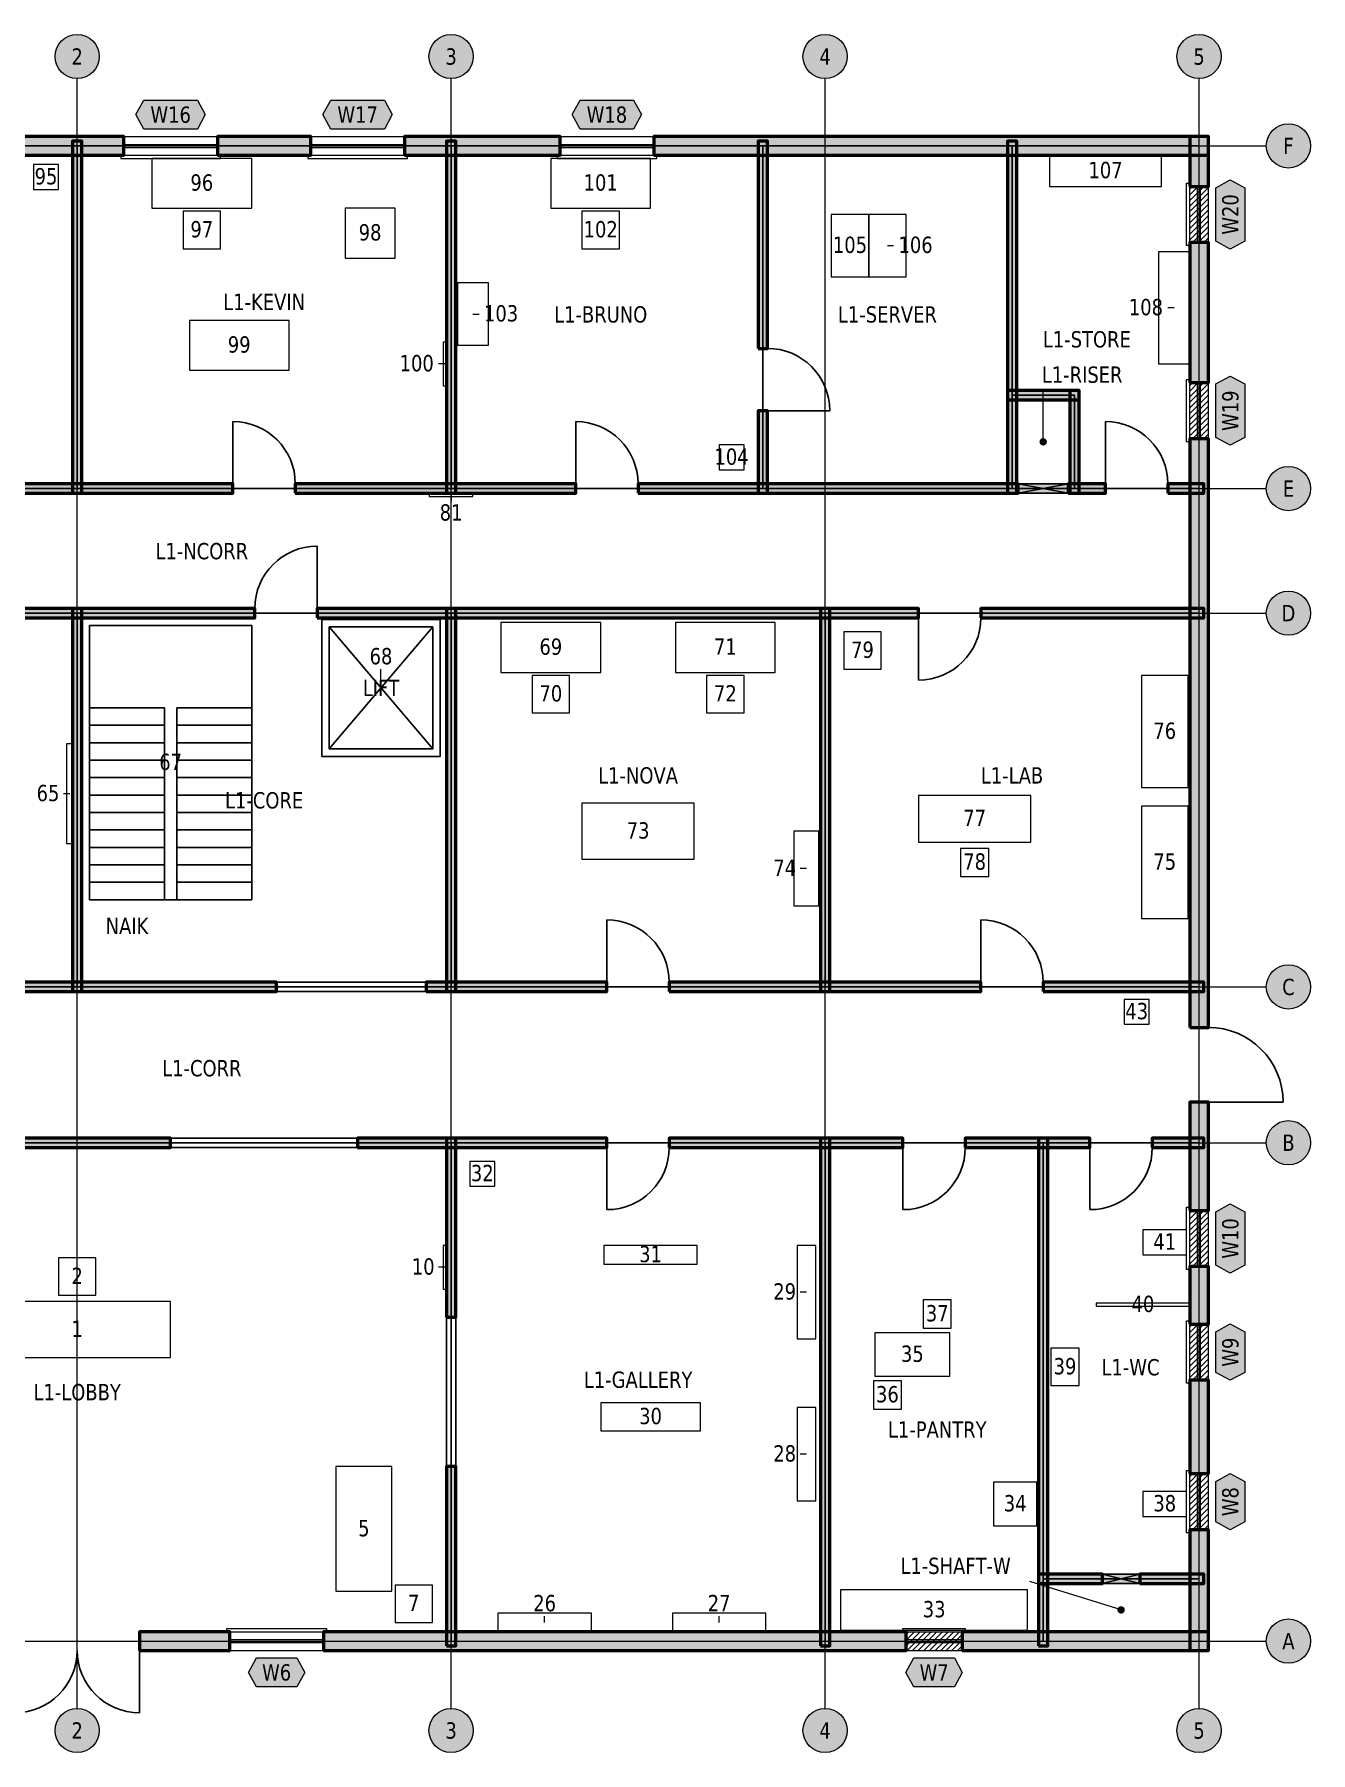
# Model space of a CAD drawing. Header units: millimetres. Extents: x -1791 to 33791, y -1791 to 25791.
# Drawn here: x 13314 to 33791, y -1791 to 25791 of the extents above; entities that cross this region are included whole.
import ezdxf
from ezdxf.enums import TextEntityAlignment as Align

# ---------------------------------------------------------------- set-up
doc = ezdxf.new("R2010")
doc.units = ezdxf.units.MM
doc.linetypes.add('CENTER', pattern=[5.08, 3.175, -0.635, 0.635, -0.635])
doc.linetypes.add('DASHED', pattern=[1.524, 1.27, -0.254])
for name, color, linetype, lineweight, true_color in [('A-ANNO-RMNM', 7, 'Continuous', 18, 0x22302a), ('A-DOOR', 7, 'Continuous', 25, 0x1f4d3a), ('A-FURN', 7, 'Continuous', 18, 0x8a8076), ('A-FURN-IDEN', 7, 'Continuous', 9, 0x8a8076), ('A-GLAZ', 7, 'Continuous', 18, 0x1f4d3a), ('A-GLAZ-IDEN', 7, 'Continuous', 13, 0x3d5a4c), ('A-GRID', 7, 'CENTER', 13, 0x8fa99b), ('A-GRID-IDEN', 7, 'Continuous', 18, 0x2f4238), ('A-STRS', 7, 'Continuous', 25, 0xb5532f), ('A-WALL', 7, 'Continuous', 50, 0x1f4d3a)]:
    doc.layers.add(name, color=color, linetype=linetype, lineweight=lineweight, true_color=true_color)
doc.layers.add('A-AREA', color=7, linetype='Continuous', lineweight=13, true_color=0xa0b4aa, plot=False)
doc.styles.add('KR-SANS', font='DejaVuSans.ttf', dxfattribs={"width": 0.8})

msp = doc.modelspace()

# ---------------------------------------------------------------- hatches: boundary and pattern name
at = {"layer": 'A-ANNO-RMNM', "true_color": 0x5a524b}
h = msp.add_hatch(color=251, dxfattribs=at)
h.dxf.hatch_style = 1
edge = h.paths.add_edge_path()
edge.add_arc((29500, 19250), 60, 0, 360)
h = msp.add_hatch(color=251, dxfattribs=at)
h.dxf.hatch_style = 1
edge = h.paths.add_edge_path()
edge.add_arc((30750, 500), 60, 0, 360)
at = {"layer": 'A-DOOR', "true_color": 0xffffff}
h = msp.add_hatch(color=7, dxfattribs=at)
h.dxf.hatch_style = 1
h.paths.add_polyline_path([(29100, 18425), (29900, 18425), (29900, 18575), (29100, 18575)])
h = msp.add_hatch(color=7, dxfattribs=at)
h.dxf.hatch_style = 1
h.paths.add_polyline_path([(30450, 925), (31050, 925), (31050, 1075), (30450, 1075)])
at = {"layer": 'A-GLAZ-IDEN', "true_color": 0xffffff}
h = msp.add_hatch(color=7, dxfattribs=at)
h.dxf.hatch_style = 1
h.paths.add_polyline_path([(14944, 24502), (15071, 24734), (15929, 24734), (16056, 24502), (15929, 24270), (15071, 24270)])
h = msp.add_hatch(color=7, dxfattribs=at)
h.dxf.hatch_style = 1
h.paths.add_polyline_path([(17944, 24502), (18071, 24734), (18929, 24734), (19056, 24502), (18929, 24270), (18071, 24270)])
h = msp.add_hatch(color=7, dxfattribs=at)
h.dxf.hatch_style = 1
h.paths.add_polyline_path([(21944, 24502), (22071, 24734), (22929, 24734), (23056, 24502), (22929, 24270), (22071, 24270)])
h = msp.add_hatch(color=7, dxfattribs=at)
h.dxf.hatch_style = 1
h.paths.add_polyline_path([(32502, 22344), (32270, 22471), (32270, 23329), (32502, 23456), (32734, 23329), (32734, 22471)])
h = msp.add_hatch(color=7, dxfattribs=at)
h.dxf.hatch_style = 1
h.paths.add_polyline_path([(32502, 19194), (32270, 19321), (32270, 20179), (32502, 20306), (32734, 20179), (32734, 19321)])
h = msp.add_hatch(color=7, dxfattribs=at)
h.dxf.hatch_style = 1
h.paths.add_polyline_path([(32502, 5907), (32270, 6034), (32270, 6892), (32502, 7019), (32734, 6892), (32734, 6034)])
h = msp.add_hatch(color=7, dxfattribs=at)
h.dxf.hatch_style = 1
h.paths.add_polyline_path([(32502, 4186), (32270, 4313), (32270, 4963), (32502, 5090), (32734, 4963), (32734, 4313)])
h = msp.add_hatch(color=7, dxfattribs=at)
h.dxf.hatch_style = 1
h.paths.add_polyline_path([(32502, 1786), (32270, 1913), (32270, 2563), (32502, 2690), (32734, 2563), (32734, 1913)])
h = msp.add_hatch(color=7, dxfattribs=at)
h.dxf.hatch_style = 1
h.paths.add_polyline_path([(16748, -502), (16875, -270), (17525, -270), (17652, -502), (17525, -734), (16875, -734)])
h = msp.add_hatch(color=7, dxfattribs=at)
h.dxf.hatch_style = 1
h.paths.add_polyline_path([(27298, -502), (27425, -270), (28075, -270), (28202, -502), (28075, -734), (27425, -734)])
at = {"layer": 'A-GRID-IDEN', "true_color": 0xffffff}
h = msp.add_hatch(color=7, dxfattribs=at)
h.dxf.hatch_style = 1
edge = h.paths.add_edge_path()
edge.add_arc((14000, 25435), 355, 0, 360)
h = msp.add_hatch(color=7, dxfattribs=at)
h.dxf.hatch_style = 1
edge = h.paths.add_edge_path()
edge.add_arc((20000, 25435), 355, 0, 360)
h = msp.add_hatch(color=7, dxfattribs=at)
h.dxf.hatch_style = 1
edge = h.paths.add_edge_path()
edge.add_arc((26000, 25435), 355, 0, 360)
h = msp.add_hatch(color=7, dxfattribs=at)
h.dxf.hatch_style = 1
edge = h.paths.add_edge_path()
edge.add_arc((32000, 25435), 355, 0, 360)
h = msp.add_hatch(color=7, dxfattribs=at)
h.dxf.hatch_style = 1
edge = h.paths.add_edge_path()
edge.add_arc((33435, 24000), 355, 0, 360)
h = msp.add_hatch(color=7, dxfattribs=at)
h.dxf.hatch_style = 1
edge = h.paths.add_edge_path()
edge.add_arc((33435, 18500), 355, 0, 360)
h = msp.add_hatch(color=7, dxfattribs=at)
h.dxf.hatch_style = 1
edge = h.paths.add_edge_path()
edge.add_arc((33435, 16500), 355, 0, 360)
h = msp.add_hatch(color=7, dxfattribs=at)
h.dxf.hatch_style = 1
edge = h.paths.add_edge_path()
edge.add_arc((33435, 10500), 355, 0, 360)
h = msp.add_hatch(color=7, dxfattribs=at)
h.dxf.hatch_style = 1
edge = h.paths.add_edge_path()
edge.add_arc((33435, 8000), 355, 0, 360)
h = msp.add_hatch(color=7, dxfattribs=at)
h.dxf.hatch_style = 1
edge = h.paths.add_edge_path()
edge.add_arc((33435, 0), 355, 0, 360)
h = msp.add_hatch(color=7, dxfattribs=at)
h.dxf.hatch_style = 1
edge = h.paths.add_edge_path()
edge.add_arc((14000, -1435), 355, 0, 360)
h = msp.add_hatch(color=7, dxfattribs=at)
h.dxf.hatch_style = 1
edge = h.paths.add_edge_path()
edge.add_arc((20000, -1435), 355, 0, 360)
h = msp.add_hatch(color=7, dxfattribs=at)
h.dxf.hatch_style = 1
edge = h.paths.add_edge_path()
edge.add_arc((26000, -1435), 355, 0, 360)
h = msp.add_hatch(color=7, dxfattribs=at)
h.dxf.hatch_style = 1
edge = h.paths.add_edge_path()
edge.add_arc((32000, -1435), 355, 0, 360)
at = {"layer": 'A-WALL', "true_color": 0x1f4d3a}
h = msp.add_hatch(color=119, dxfattribs=at)
h.dxf.hatch_style = 1
h.paths.add_polyline_path([(12650, 23850), (14750, 23850), (14750, 24150), (12650, 24150)])
at = {"layer": 'A-WALL', "true_color": 0x4e7a64}
h = msp.add_hatch(color=117, dxfattribs=at)
h.dxf.hatch_style = 1
h.paths.add_polyline_path([(13925, 18425), (14075, 18425), (14075, 24075), (13925, 24075)])
at = {"layer": 'A-WALL', "true_color": 0x1f4d3a}
h = msp.add_hatch(color=119, dxfattribs=at)
h.dxf.hatch_style = 1
h.paths.add_polyline_path([(16250, 23850), (17750, 23850), (17750, 24150), (16250, 24150)])
h = msp.add_hatch(color=119, dxfattribs=at)
h.dxf.hatch_style = 1
h.paths.add_polyline_path([(19250, 23850), (21750, 23850), (21750, 24150), (19250, 24150)])
at = {"layer": 'A-WALL', "true_color": 0x4e7a64}
h = msp.add_hatch(color=117, dxfattribs=at)
h.dxf.hatch_style = 1
h.paths.add_polyline_path([(19925, 18425), (20075, 18425), (20075, 24075), (19925, 24075)])
at = {"layer": 'A-WALL', "true_color": 0x1f4d3a}
h = msp.add_hatch(color=119, dxfattribs=at)
h.dxf.hatch_style = 1
h.paths.add_polyline_path([(23250, 23850), (32150, 23850), (32150, 24150), (23250, 24150)])
at = {"layer": 'A-WALL', "true_color": 0x4e7a64}
h = msp.add_hatch(color=117, dxfattribs=at)
h.dxf.hatch_style = 1
h.paths.add_polyline_path([(24925, 20750), (25075, 20750), (25075, 24075), (24925, 24075)])
h = msp.add_hatch(color=117, dxfattribs=at)
h.dxf.hatch_style = 1
h.paths.add_polyline_path([(28925, 18425), (29075, 18425), (29075, 24075), (28925, 24075)])
at = {"layer": 'A-WALL', "true_color": 0x1f4d3a}
h = msp.add_hatch(color=119, dxfattribs=at)
h.dxf.hatch_style = 1
h.paths.add_polyline_path([(31850, 23350), (32150, 23350), (32150, 24150), (31850, 24150)])
h = msp.add_hatch(color=119, dxfattribs=at)
h.dxf.hatch_style = 1
h.paths.add_polyline_path([(31850, 20200), (32150, 20200), (32150, 22450), (31850, 22450)])
at = {"layer": 'A-WALL', "true_color": 0x4e7a64}
h = msp.add_hatch(color=117, dxfattribs=at)
h.dxf.hatch_style = 1
h.paths.add_polyline_path([(28925, 19925), (30075, 19925), (30075, 20075), (28925, 20075)])
h = msp.add_hatch(color=117, dxfattribs=at)
h.dxf.hatch_style = 1
h.paths.add_polyline_path([(29925, 18425), (30075, 18425), (30075, 20075), (29925, 20075)])
h = msp.add_hatch(color=117, dxfattribs=at)
h.dxf.hatch_style = 1
h.paths.add_polyline_path([(24925, 18425), (25075, 18425), (25075, 19750), (24925, 19750)])
at = {"layer": 'A-WALL', "true_color": 0x1f4d3a}
h = msp.add_hatch(color=119, dxfattribs=at)
h.dxf.hatch_style = 1
h.paths.add_polyline_path([(31850, 9850), (32150, 9850), (32150, 19300), (31850, 19300)])
at = {"layer": 'A-WALL', "true_color": 0x4e7a64}
h = msp.add_hatch(color=117, dxfattribs=at)
h.dxf.hatch_style = 1
h.paths.add_polyline_path([(11000, 18425), (16500, 18425), (16500, 18575), (11000, 18575)])
h = msp.add_hatch(color=117, dxfattribs=at)
h.dxf.hatch_style = 1
h.paths.add_polyline_path([(17500, 18425), (22000, 18425), (22000, 18575), (17500, 18575)])
h = msp.add_hatch(color=117, dxfattribs=at)
h.dxf.hatch_style = 1
h.paths.add_polyline_path([(23000, 18425), (29100, 18425), (29100, 18575), (23000, 18575)])
h = msp.add_hatch(color=117, dxfattribs=at)
h.dxf.hatch_style = 1
h.paths.add_polyline_path([(29900, 18425), (30500, 18425), (30500, 18575), (29900, 18575)])
h = msp.add_hatch(color=117, dxfattribs=at)
h.dxf.hatch_style = 1
h.paths.add_polyline_path([(31500, 18425), (32075, 18425), (32075, 18575), (31500, 18575)])
h = msp.add_hatch(color=117, dxfattribs=at)
h.dxf.hatch_style = 1
h.paths.add_polyline_path([(-75, 16425), (16850, 16425), (16850, 16575), (-75, 16575)])
h = msp.add_hatch(color=117, dxfattribs=at)
h.dxf.hatch_style = 1
h.paths.add_polyline_path([(13925, 10425), (14075, 10425), (14075, 16575), (13925, 16575)])
h = msp.add_hatch(color=117, dxfattribs=at)
h.dxf.hatch_style = 1
h.paths.add_polyline_path([(17850, 16425), (27500, 16425), (27500, 16575), (17850, 16575)])
h = msp.add_hatch(color=117, dxfattribs=at)
h.dxf.hatch_style = 1
h.paths.add_polyline_path([(19925, 10425), (20075, 10425), (20075, 16575), (19925, 16575)])
h = msp.add_hatch(color=117, dxfattribs=at)
h.dxf.hatch_style = 1
h.paths.add_polyline_path([(25925, 10425), (26075, 10425), (26075, 16575), (25925, 16575)])
h = msp.add_hatch(color=117, dxfattribs=at)
h.dxf.hatch_style = 1
h.paths.add_polyline_path([(28500, 16425), (32075, 16425), (32075, 16575), (28500, 16575)])
h = msp.add_hatch(color=117, dxfattribs=at)
h.dxf.hatch_style = 1
h.paths.add_polyline_path([(10500, 10425), (17200, 10425), (17200, 10575), (10500, 10575)])
h = msp.add_hatch(color=117, dxfattribs=at)
h.dxf.hatch_style = 1
h.paths.add_polyline_path([(19600, 10425), (22500, 10425), (22500, 10575), (19600, 10575)])
h = msp.add_hatch(color=117, dxfattribs=at)
h.dxf.hatch_style = 1
h.paths.add_polyline_path([(23500, 10425), (28500, 10425), (28500, 10575), (23500, 10575)])
h = msp.add_hatch(color=117, dxfattribs=at)
h.dxf.hatch_style = 1
h.paths.add_polyline_path([(29500, 10425), (32075, 10425), (32075, 10575), (29500, 10575)])
at = {"layer": 'A-WALL', "true_color": 0x1f4d3a}
h = msp.add_hatch(color=119, dxfattribs=at)
h.dxf.hatch_style = 1
h.paths.add_polyline_path([(31850, 6913), (32150, 6913), (32150, 8650), (31850, 8650)])
at = {"layer": 'A-WALL', "true_color": 0x4e7a64}
h = msp.add_hatch(color=117, dxfattribs=at)
h.dxf.hatch_style = 1
h.paths.add_polyline_path([(4500, 7925), (15500, 7925), (15500, 8075), (4500, 8075)])
h = msp.add_hatch(color=117, dxfattribs=at)
h.dxf.hatch_style = 1
h.paths.add_polyline_path([(18500, 7925), (22500, 7925), (22500, 8075), (18500, 8075)])
h = msp.add_hatch(color=117, dxfattribs=at)
h.dxf.hatch_style = 1
h.paths.add_polyline_path([(19925, 5200), (20075, 5200), (20075, 8075), (19925, 8075)])
h = msp.add_hatch(color=117, dxfattribs=at)
h.dxf.hatch_style = 1
h.paths.add_polyline_path([(23500, 7925), (27250, 7925), (27250, 8075), (23500, 8075)])
h = msp.add_hatch(color=117, dxfattribs=at)
h.dxf.hatch_style = 1
h.paths.add_polyline_path([(25925, -75), (26075, -75), (26075, 8075), (25925, 8075)])
h = msp.add_hatch(color=117, dxfattribs=at)
h.dxf.hatch_style = 1
h.paths.add_polyline_path([(28250, 7925), (30250, 7925), (30250, 8075), (28250, 8075)])
h = msp.add_hatch(color=117, dxfattribs=at)
h.dxf.hatch_style = 1
h.paths.add_polyline_path([(29425, -75), (29575, -75), (29575, 8075), (29425, 8075)])
h = msp.add_hatch(color=117, dxfattribs=at)
h.dxf.hatch_style = 1
h.paths.add_polyline_path([(31250, 7925), (32075, 7925), (32075, 8075), (31250, 8075)])
at = {"layer": 'A-WALL', "true_color": 0x1f4d3a}
h = msp.add_hatch(color=119, dxfattribs=at)
h.dxf.hatch_style = 1
h.paths.add_polyline_path([(31850, 5088), (32150, 5088), (32150, 6013), (31850, 6013)])
h = msp.add_hatch(color=119, dxfattribs=at)
h.dxf.hatch_style = 1
h.paths.add_polyline_path([(31850, 2688), (32150, 2688), (32150, 4188), (31850, 4188)])
at = {"layer": 'A-WALL', "true_color": 0x4e7a64}
h = msp.add_hatch(color=117, dxfattribs=at)
h.dxf.hatch_style = 1
h.paths.add_polyline_path([(19925, -75), (20075, -75), (20075, 2800), (19925, 2800)])
at = {"layer": 'A-WALL', "true_color": 0x1f4d3a}
h = msp.add_hatch(color=119, dxfattribs=at)
h.dxf.hatch_style = 1
h.paths.add_polyline_path([(31850, -150), (32150, -150), (32150, 1788), (31850, 1788)])
at = {"layer": 'A-WALL', "true_color": 0x4e7a64}
h = msp.add_hatch(color=117, dxfattribs=at)
h.dxf.hatch_style = 1
h.paths.add_polyline_path([(29425, 925), (30450, 925), (30450, 1075), (29425, 1075)])
h = msp.add_hatch(color=117, dxfattribs=at)
h.dxf.hatch_style = 1
h.paths.add_polyline_path([(31050, 925), (32075, 925), (32075, 1075), (31050, 1075)])
at = {"layer": 'A-WALL', "true_color": 0x1f4d3a}
h = msp.add_hatch(color=119, dxfattribs=at)
h.dxf.hatch_style = 1
h.paths.add_polyline_path([(15000, -150), (16450, -150), (16450, 150), (15000, 150)])
h = msp.add_hatch(color=119, dxfattribs=at)
h.dxf.hatch_style = 1
h.paths.add_polyline_path([(17950, -150), (27300, -150), (27300, 150), (17950, 150)])
h = msp.add_hatch(color=119, dxfattribs=at)
h.dxf.hatch_style = 1
h.paths.add_polyline_path([(28200, -150), (32150, -150), (32150, 150), (28200, 150)])

# ---------------------------------------------------------------- linework, layer by layer
at = {"layer": 'A-ANNO-RMNM', "color": 251, "true_color": 0x5a524b}
for points in [[(29500, 19250), (29500, 20078)], [(30750, 500), (29286, 957)]]:
    msp.add_lwpolyline(points, dxfattribs=at)
at = {"layer": 'A-AREA', "color": 253, "true_color": 0xa0b4aa}
for points in [[(7000, 18500), (14000, 18500), (14000, 24000), (7000, 24000)], [(14000, 18500), (20000, 18500), (20000, 24000), (14000, 24000)], [(20000, 18500), (25000, 18500), (25000, 24000), (20000, 24000)], [(25000, 18500), (29000, 18500), (29000, 24000), (25000, 24000)], [(29000, 20000), (30000, 20000), (30000, 18500), (32000, 18500), (32000, 24000), (29000, 24000)], [(29000, 18500), (30000, 18500), (30000, 20000), (29000, 20000)], [(0, 16500), (32000, 16500), (32000, 18500), (0, 18500)], [(6000, 10500), (14000, 10500), (14000, 16500), (6000, 16500)], [(14000, 10500), (20000, 10500), (20000, 16500), (14000, 16500)], [(20000, 10500), (26000, 10500), (26000, 16500), (20000, 16500)], [(26000, 10500), (32000, 10500), (32000, 16500), (26000, 16500)], [(0, 8000), (32000, 8000), (32000, 10500), (0, 10500)], [(8000, 0), (20000, 0), (20000, 8000), (8000, 8000)], [(20000, 0), (26000, 0), (26000, 8000), (20000, 8000)], [(26000, 0), (29500, 0), (29500, 8000), (26000, 8000)], [(29500, 1000), (32000, 1000), (32000, 8000), (29500, 8000)], [(29500, 0), (32000, 0), (32000, 1000), (29500, 1000)]]:
    msp.add_lwpolyline(points, close=True, dxfattribs=at)
at = {"layer": 'A-DOOR', "color": 119, "true_color": 0x1f4d3a}
for points in [[(25075, 19750), (26075, 19750)], [(16500, 18575), (16500, 19575)], [(22000, 18575), (22000, 19575)], [(30500, 18575), (30500, 19575)], [(29100, 18425), (29900, 18575)], [(29900, 18425), (29100, 18575)], [(17850, 16575), (17850, 17575)], [(27500, 16425), (27500, 15425)], [(22500, 10575), (22500, 11575)], [(28500, 10575), (28500, 11575)], [(32150, 8650), (33350, 8650)], [(22500, 7925), (22500, 6925)], [(27250, 7925), (27250, 6925)], [(30250, 7925), (30250, 6925)], [(30450, 925), (31050, 1075)], [(31050, 925), (30450, 1075)], [(15000, -150), (15000, -1150)]]:
    msp.add_lwpolyline(points, dxfattribs=at)
for points in [[(29100, 18425), (29900, 18425), (29900, 18575), (29100, 18575)], [(30450, 925), (31050, 925), (31050, 1075), (30450, 1075)]]:
    msp.add_lwpolyline(points, close=True, dxfattribs=at)
at = {"layer": 'A-DOOR', "color": 119, "linetype": 'DASHED', "ltscale": 17.638889, "true_color": 0x1f4d3a}
for points in [[(17200, 10575), (19600, 10575)], [(17200, 10425), (19600, 10425)], [(15500, 8075), (18500, 8075)], [(15500, 7925), (18500, 7925)], [(19925, 2800), (19925, 5200)], [(20075, 2800), (20075, 5200)]]:
    msp.add_lwpolyline(points, dxfattribs=at)
at = {"layer": 'A-DOOR', "color": 119, "true_color": 0x1f4d3a}
for centre, radius, start, end in [((25075, 19750), 1000, 0, 90), ((16500, 18575), 1000, 0, 90), ((22000, 18575), 1000, 0, 90), ((30500, 18575), 1000, 0, 90), ((17850, 16575), 1000, 90, 180), ((27500, 16425), 1000, 270, 0), ((22500, 10575), 1000, 0, 90), ((28500, 10575), 1000, 0, 90), ((32150, 8650), 1200, 0, 90), ((22500, 7925), 1000, 270, 0), ((27250, 7925), 1000, 270, 0), ((30250, 7925), 1000, 270, 0), ((13000, -150), 1000, 270, 0), ((15000, -150), 1000, 180, 270)]:
    msp.add_arc(centre, radius, start, end, dxfattribs=at)
at = {"layer": 'A-FURN', "color": 8, "true_color": 0x8a8076}
for points in [[(15200, 23000), (16800, 23000), (16800, 23800), (15200, 23800)], [(21600, 23000), (23200, 23000), (23200, 23800), (21600, 23800)], [(29600, 23350), (31400, 23350), (31400, 23850), (29600, 23850)], [(13300, 23300), (13700, 23300), (13700, 23700), (13300, 23700)], [(16300, 22950), (15700, 22950), (15700, 22350), (16300, 22350)], [(18300, 22200), (19100, 22200), (19100, 23000), (18300, 23000)], [(22700, 22950), (22100, 22950), (22100, 22350), (22700, 22350)], [(26100, 21900), (26700, 21900), (26700, 22900), (26100, 22900)], [(26700, 21900), (27300, 21900), (27300, 22900), (26700, 22900)], [(31350, 22300), (31350, 20500), (31850, 20500), (31850, 22300)], [(20600, 20800), (20600, 21800), (20100, 21800), (20100, 20800)], [(15800, 20400), (17400, 20400), (17400, 21200), (15800, 21200)], [(19875, 20850), (19875, 20150), (19925, 20150), (19925, 20850)], [(24300, 18800), (24700, 18800), (24700, 19200), (24300, 19200)], [(20350, 18425), (19650, 18425), (19650, 18375), (20350, 18375)], [(20800, 15550), (22400, 15550), (22400, 16350), (20800, 16350)], [(23600, 15550), (25200, 15550), (25200, 16350), (23600, 16350)], [(26300, 15600), (26900, 15600), (26900, 16200), (26300, 16200)], [(21900, 15500), (21300, 15500), (21300, 14900), (21900, 14900)], [(24700, 15500), (24100, 15500), (24100, 14900), (24700, 14900)], [(31075, 15500), (31075, 13700), (31825, 13700), (31825, 15500)], [(13830, 14400), (13830, 12800), (13930, 12800), (13930, 14400)], [(27500, 12825), (29300, 12825), (29300, 13575), (27500, 13575)], [(22100, 12550), (23900, 12550), (23900, 13450), (22100, 13450)], [(31075, 13400), (31075, 11600), (31825, 11600), (31825, 13400)], [(25500, 13000), (25500, 11800), (25900, 11800), (25900, 13000)], [(28625, 12725), (28175, 12725), (28175, 12275), (28625, 12275)], [(30800, 9900), (31200, 9900), (31200, 10300), (30800, 10300)], [(20300, 7300), (20700, 7300), (20700, 7700), (20300, 7700)], [(19875, 6350), (19875, 5650), (19925, 5650), (19925, 6350)], [(22450, 6050), (23950, 6050), (23950, 6350), (22450, 6350)], [(25550, 6350), (25550, 4850), (25850, 4850), (25850, 6350)], [(31100, 6600), (31100, 6200), (31800, 6200), (31800, 6600)], [(14300, 6150), (13700, 6150), (13700, 5550), (14300, 5550)], [(12500, 4550), (15500, 4550), (15500, 5450), (12500, 5450)], [(27575, 5025), (28025, 5025), (28025, 5475), (27575, 5475)], [(30350, 5375), (31850, 5375), (31850, 5425), (30350, 5425)], [(26800, 4250), (28000, 4250), (28000, 4950), (26800, 4950)], [(30075, 4100), (30075, 4700), (29625, 4700), (29625, 4100)], [(27225, 4175), (26775, 4175), (26775, 3725), (27225, 3725)], [(22400, 3375), (24000, 3375), (24000, 3825), (22400, 3825)], [(25550, 3750), (25550, 2250), (25850, 2250), (25850, 3750)], [(19050, 800), (19050, 2800), (18150, 2800), (18150, 800)], [(28700, 2550), (28700, 1850), (29400, 1850), (29400, 2550)], [(31100, 2400), (31100, 2000), (31800, 2000), (31800, 2400)], [(19100, 300), (19700, 300), (19700, 900), (19100, 900)], [(29250, 825), (26250, 825), (26250, 175), (29250, 175)], [(22250, 450), (20750, 450), (20750, 150), (22250, 150)], [(25050, 450), (23550, 450), (23550, 150), (25050, 150)]]:
    msp.add_lwpolyline(points, close=True, dxfattribs=at)
at = {"layer": 'A-FURN-IDEN', "color": 49, "true_color": 0x4a423b}
for points in [[(27000, 22400), (27100, 22400)], [(20350, 21300), (20450, 21300)], [(31600, 21400), (31500, 21400)], [(19900, 20500), (19800, 20500)], [(20000, 18400), (20000, 18300)], [(18875, 15300), (18875, 15600)], [(13880, 13600), (13780, 13600)], [(25700, 12400), (25600, 12400)], [(19900, 6000), (19800, 6000)], [(25700, 5600), (25600, 5600)], [(25700, 3000), (25600, 3000)], [(21500, 300), (21500, 400)], [(24300, 300), (24300, 400)]]:
    msp.add_lwpolyline(points, dxfattribs=at)
at = {"layer": 'A-GLAZ', "color": 119, "true_color": 0x1f4d3a}
for points in [[(14750, 24150), (16250, 24150)], [(14750, 24025), (16250, 24025)], [(17750, 24150), (19250, 24150)], [(17750, 24025), (19250, 24025)], [(21750, 24150), (23250, 24150)], [(21750, 24025), (23250, 24025)], [(14700, 23850), (14700, 23800), (16300, 23800), (16300, 23850)], [(14750, 23975), (16250, 23975)], [(14750, 23850), (16250, 23850)], [(17700, 23850), (17700, 23800), (19300, 23800), (19300, 23850)], [(17750, 23975), (19250, 23975)], [(17750, 23850), (19250, 23850)], [(21700, 23850), (21700, 23800), (23300, 23800), (23300, 23850)], [(21750, 23975), (23250, 23975)], [(21750, 23850), (23250, 23850)], [(31850, 22400), (31800, 22400), (31800, 23400), (31850, 23400)], [(31850, 22450), (31850, 23350)], [(31850, 23305), (31895, 23350)], [(31850, 23215), (31985, 23350)], [(31850, 23125), (32075, 23350)], [(31850, 23035), (32150, 23335)], [(31850, 22945), (32150, 23245)], [(31975, 22450), (31975, 23350)], [(32025, 22450), (32025, 23350)], [(32150, 22450), (32150, 23350)], [(31850, 22855), (32150, 23155)], [(31850, 22765), (32150, 23065)], [(31850, 22675), (32150, 22975)], [(31850, 22585), (32150, 22885)], [(31850, 22495), (32150, 22795)], [(31895, 22450), (32150, 22705)], [(31985, 22450), (32150, 22615)], [(32075, 22450), (32150, 22525)], [(31850, 19250), (31800, 19250), (31800, 20250), (31850, 20250)], [(31850, 19300), (31850, 20200)], [(31850, 20155), (31895, 20200)], [(31850, 20065), (31985, 20200)], [(31850, 19975), (32075, 20200)], [(31850, 19885), (32150, 20185)], [(31975, 19300), (31975, 20200)], [(32025, 19300), (32025, 20200)], [(32150, 19300), (32150, 20200)], [(31850, 19795), (32150, 20095)], [(31850, 19705), (32150, 20005)], [(31850, 19615), (32150, 19915)], [(31850, 19525), (32150, 19825)], [(31850, 19435), (32150, 19735)], [(31850, 19345), (32150, 19645)], [(31895, 19300), (32150, 19555)], [(31985, 19300), (32150, 19465)], [(32075, 19300), (32150, 19375)], [(31850, 5963), (31800, 5963), (31800, 6963), (31850, 6963)], [(31850, 6013), (31850, 6913)], [(31850, 6868), (31895, 6913)], [(31850, 6778), (31985, 6913)], [(31850, 6688), (32075, 6913)], [(31850, 6598), (32150, 6898)], [(31975, 6013), (31975, 6913)], [(32025, 6013), (32025, 6913)], [(32150, 6013), (32150, 6913)], [(31850, 6508), (32150, 6808)], [(31850, 6418), (32150, 6718)], [(31850, 6328), (32150, 6628)], [(31850, 6238), (32150, 6538)], [(31850, 6148), (32150, 6448)], [(31850, 6058), (32150, 6358)], [(31895, 6013), (32150, 6268)], [(31985, 6013), (32150, 6178)], [(32075, 6013), (32150, 6088)], [(31850, 4138), (31800, 4138), (31800, 5138), (31850, 5138)], [(31850, 4188), (31850, 5088)], [(31850, 5043), (31895, 5088)], [(31850, 4953), (31985, 5088)], [(31850, 4863), (32075, 5088)], [(31850, 4773), (32150, 5073)], [(31850, 4683), (32150, 4983)], [(31975, 4188), (31975, 5088)], [(32025, 4188), (32025, 5088)], [(32150, 4188), (32150, 5088)], [(31850, 4593), (32150, 4893)], [(31850, 4503), (32150, 4803)], [(31850, 4413), (32150, 4713)], [(31850, 4323), (32150, 4623)], [(31850, 4233), (32150, 4533)], [(31895, 4188), (32150, 4443)], [(31985, 4188), (32150, 4353)], [(32075, 4188), (32150, 4263)], [(31850, 1738), (31800, 1738), (31800, 2738), (31850, 2738)], [(31850, 1788), (31850, 2688)], [(31850, 2643), (31895, 2688)], [(31850, 2553), (31985, 2688)], [(31850, 2463), (32075, 2688)], [(31850, 2373), (32150, 2673)], [(31850, 2283), (32150, 2583)], [(31850, 2193), (32150, 2493)], [(31975, 1788), (31975, 2688)], [(32025, 1788), (32025, 2688)], [(32150, 1788), (32150, 2688)], [(31850, 2103), (32150, 2403)], [(31850, 2013), (32150, 2313)], [(31850, 1923), (32150, 2223)], [(31850, 1833), (32150, 2133)], [(31895, 1788), (32150, 2043)], [(31985, 1788), (32150, 1953)], [(32075, 1788), (32150, 1863)], [(16400, 150), (16400, 200), (18000, 200), (18000, 150)], [(16450, 150), (17950, 150)], [(16450, 25), (17950, 25)], [(27250, 150), (27250, 200), (28250, 200), (28250, 150)], [(27300, 150), (28200, 150)], [(27300, 105), (27345, 150)], [(27300, 15), (27435, 150)], [(27300, -75), (27525, 150)], [(27300, 25), (28200, 25)], [(27315, -150), (27615, 150)], [(27405, -150), (27705, 150)], [(27495, -150), (27795, 150)], [(27585, -150), (27885, 150)], [(27675, -150), (27975, 150)], [(27765, -150), (28065, 150)], [(27855, -150), (28155, 150)], [(27945, -150), (28200, 105)], [(28035, -150), (28200, 15)], [(16450, -25), (17950, -25)], [(16450, -150), (17950, -150)], [(27300, -25), (28200, -25)], [(27300, -150), (28200, -150)], [(28125, -150), (28200, -75)]]:
    msp.add_lwpolyline(points, dxfattribs=at)
at = {"layer": 'A-GLAZ-IDEN', "color": 119, "true_color": 0x1f4d3a}
for points in [[(14944, 24502), (15071, 24734), (15929, 24734), (16056, 24502), (15929, 24270), (15071, 24270)], [(17944, 24502), (18071, 24734), (18929, 24734), (19056, 24502), (18929, 24270), (18071, 24270)], [(21944, 24502), (22071, 24734), (22929, 24734), (23056, 24502), (22929, 24270), (22071, 24270)], [(32502, 22344), (32270, 22471), (32270, 23329), (32502, 23456), (32734, 23329), (32734, 22471)], [(32502, 19194), (32270, 19321), (32270, 20179), (32502, 20306), (32734, 20179), (32734, 19321)], [(32502, 5907), (32270, 6034), (32270, 6892), (32502, 7019), (32734, 6892), (32734, 6034)], [(32502, 4186), (32270, 4313), (32270, 4963), (32502, 5090), (32734, 4963), (32734, 4313)], [(32502, 1786), (32270, 1913), (32270, 2563), (32502, 2690), (32734, 2563), (32734, 1913)], [(16748, -502), (16875, -270), (17525, -270), (17652, -502), (17525, -734), (16875, -734)], [(27298, -502), (27425, -270), (28075, -270), (28202, -502), (28075, -734), (27425, -734)]]:
    msp.add_lwpolyline(points, close=True, dxfattribs=at)
at = {"layer": 'A-GRID', "color": 253, "linetype": 'DASHED', "ltscale": 17.638889, "true_color": 0x8fa99b}
for points in [[(14000, -1080), (14000, 25080)], [(20000, -1080), (20000, 25080)], [(26000, -1080), (26000, 25080)], [(32000, -1080), (32000, 25080)], [(-1080, 24000), (33080, 24000)], [(-1080, 18500), (33080, 18500)], [(-1080, 16500), (33080, 16500)], [(-1080, 10500), (33080, 10500)], [(-1080, 8000), (33080, 8000)], [(-1080, 0), (33080, 0)]]:
    msp.add_lwpolyline(points, dxfattribs=at)
at = {"layer": 'A-GRID-IDEN', "color": 119, "true_color": 0x2f4238}
for centre in [(14000, 25435), (20000, 25435), (26000, 25435), (32000, 25435), (33435, 24000), (33435, 18500), (33435, 16500), (33435, 10500), (33435, 8000), (33435, 0), (14000, -1435), (20000, -1435), (26000, -1435), (32000, -1435)]:
    msp.add_circle(centre, 355, dxfattribs=at)
at = {"layer": 'A-STRS', "color": 15, "true_color": 0xb5532f}
for points in [[(14200, 11900), (16800, 11900), (16800, 16300), (14200, 16300)], [(17925, 14200), (19825, 14200), (19825, 16400), (17925, 16400)], [(18045, 14320), (19705, 14320), (19705, 16280), (18045, 16280)]]:
    msp.add_lwpolyline(points, close=True, dxfattribs=at)
for points in [[(18045, 14320), (19705, 16280)], [(19705, 14320), (18045, 16280)], [(14200, 14980), (15400, 14980)], [(15400, 11900), (15400, 14980)], [(15600, 14980), (16800, 14980)], [(15600, 11900), (15600, 14980)], [(14200, 14700), (15400, 14700)], [(15600, 14700), (16800, 14700)], [(14200, 14420), (15400, 14420)], [(15600, 14420), (16800, 14420)], [(14200, 14140), (15400, 14140)], [(15600, 14140), (16800, 14140)], [(14200, 13860), (15400, 13860)], [(15600, 13860), (16800, 13860)], [(14200, 13580), (15400, 13580)], [(15600, 13580), (16800, 13580)], [(14200, 13300), (15400, 13300)], [(15600, 13300), (16800, 13300)], [(14200, 13020), (15400, 13020)], [(15600, 13020), (16800, 13020)], [(14200, 12740), (15400, 12740)], [(15600, 12740), (16800, 12740)], [(14200, 12460), (15400, 12460)], [(15600, 12460), (16800, 12460)], [(14200, 12180), (15400, 12180)], [(15600, 12180), (16800, 12180)], [(14200, 11900), (15400, 11900)], [(15600, 11900), (16800, 11900)]]:
    msp.add_lwpolyline(points, dxfattribs=at)
at = {"layer": 'A-WALL', "color": 119, "true_color": 0x1f4d3a}
for points in [[(12650, 23850), (14750, 23850), (14750, 24150), (12650, 24150)], [(16250, 23850), (17750, 23850), (17750, 24150), (16250, 24150)], [(19250, 23850), (21750, 23850), (21750, 24150), (19250, 24150)], [(23250, 23850), (32150, 23850), (32150, 24150), (23250, 24150)], [(31850, 23350), (32150, 23350), (32150, 24150), (31850, 24150)], [(31850, 20200), (32150, 20200), (32150, 22450), (31850, 22450)], [(31850, 9850), (32150, 9850), (32150, 19300), (31850, 19300)], [(31850, 6913), (32150, 6913), (32150, 8650), (31850, 8650)], [(31850, 5088), (32150, 5088), (32150, 6013), (31850, 6013)], [(31850, 2688), (32150, 2688), (32150, 4188), (31850, 4188)], [(31850, -150), (32150, -150), (32150, 1788), (31850, 1788)], [(15000, -150), (16450, -150), (16450, 150), (15000, 150)], [(17950, -150), (27300, -150), (27300, 150), (17950, 150)], [(28200, -150), (32150, -150), (32150, 150), (28200, 150)]]:
    msp.add_lwpolyline(points, close=True, dxfattribs=at)
at = {"layer": 'A-WALL', "color": 117, "true_color": 0x4e7a64}
for points in [[(13925, 18425), (14075, 18425), (14075, 24075), (13925, 24075)], [(19925, 18425), (20075, 18425), (20075, 24075), (19925, 24075)], [(24925, 20750), (25075, 20750), (25075, 24075), (24925, 24075)], [(28925, 18425), (29075, 18425), (29075, 24075), (28925, 24075)], [(28925, 19925), (30075, 19925), (30075, 20075), (28925, 20075)], [(29925, 18425), (30075, 18425), (30075, 20075), (29925, 20075)], [(24925, 18425), (25075, 18425), (25075, 19750), (24925, 19750)], [(11000, 18425), (16500, 18425), (16500, 18575), (11000, 18575)], [(17500, 18425), (22000, 18425), (22000, 18575), (17500, 18575)], [(23000, 18425), (29100, 18425), (29100, 18575), (23000, 18575)], [(29900, 18425), (30500, 18425), (30500, 18575), (29900, 18575)], [(31500, 18425), (32075, 18425), (32075, 18575), (31500, 18575)], [(-75, 16425), (16850, 16425), (16850, 16575), (-75, 16575)], [(13925, 10425), (14075, 10425), (14075, 16575), (13925, 16575)], [(17850, 16425), (27500, 16425), (27500, 16575), (17850, 16575)], [(19925, 10425), (20075, 10425), (20075, 16575), (19925, 16575)], [(25925, 10425), (26075, 10425), (26075, 16575), (25925, 16575)], [(28500, 16425), (32075, 16425), (32075, 16575), (28500, 16575)], [(10500, 10425), (17200, 10425), (17200, 10575), (10500, 10575)], [(19600, 10425), (22500, 10425), (22500, 10575), (19600, 10575)], [(23500, 10425), (28500, 10425), (28500, 10575), (23500, 10575)], [(29500, 10425), (32075, 10425), (32075, 10575), (29500, 10575)], [(4500, 7925), (15500, 7925), (15500, 8075), (4500, 8075)], [(18500, 7925), (22500, 7925), (22500, 8075), (18500, 8075)], [(19925, 5200), (20075, 5200), (20075, 8075), (19925, 8075)], [(23500, 7925), (27250, 7925), (27250, 8075), (23500, 8075)], [(25925, -75), (26075, -75), (26075, 8075), (25925, 8075)], [(28250, 7925), (30250, 7925), (30250, 8075), (28250, 8075)], [(29425, -75), (29575, -75), (29575, 8075), (29425, 8075)], [(31250, 7925), (32075, 7925), (32075, 8075), (31250, 8075)], [(19925, -75), (20075, -75), (20075, 2800), (19925, 2800)], [(29425, 925), (30450, 925), (30450, 1075), (29425, 1075)], [(31050, 925), (32075, 925), (32075, 1075), (31050, 1075)]]:
    msp.add_lwpolyline(points, close=True, dxfattribs=at)

# ---------------------------------------------------------------- texts
at = {"layer": 'A-ANNO-RMNM', "color": 119, "true_color": 0x1f4d3a, "style": 'KR-SANS', "width": 0.8}
for s, p in [('L1-KEVIN', (17000, 21365)), ('L1-BRUNO', (22400, 21165)), ('L1-SERVER', (27000, 21165)), ('L1-STORE', (30200, 20765)), ('L1-RISER', (30125, 20198)), ('L1-NCORR', (16000, 17365)), ('L1-NOVA', (23000, 13765)), ('L1-LAB', (29000, 13765)), ('L1-CORE', (17000, 13365)), ('L1-CORR', (16000, 9065)), ('L1-WC', (30900, 4265)), ('L1-GALLERY', (23000, 4065)), ('L1-LOBBY', (14000, 3865)), ('L1-PANTRY', (27800, 3265)), ('L1-SHAFT-W', (28094, 1077))]:
    msp.add_text(s, height=261.8, dxfattribs=at).set_placement(p, align=Align.CENTER)
at = {"layer": 'A-FURN-IDEN', "color": 49, "true_color": 0x4a423b, "style": 'KR-SANS', "width": 0.8}
for s, height, p in [('107', 261.8, (30500, 23482)), ('95', 261.8, (13500, 23382)), ('96', 261.8, (16000, 23282)), ('101', 261.8, (22400, 23282)), ('97', 261.8, (16000, 22532)), ('98', 261.8, (18700, 22482)), ('102', 261.8, (22400, 22532)), ('105', 261.8, (26400, 22282)), ('106', 261.8, (27452, 22282)), ('108', 261.8, (31148, 21282)), ('103', 261.8, (20802, 21182)), ('99', 261.8, (16600, 20682)), ('100', 261.8, (19448, 20382)), ('104', 261.8, (24500, 18882)), ('81', 261.8, (20000, 17986)), ('69', 261.8, (21600, 15832)), ('71', 261.8, (24400, 15832)), ('79', 261.8, (26600, 15782)), ('68', 261.8, (18875, 15679)), ('70', 261.8, (21600, 15082)), ('72', 261.8, (24400, 15082)), ('76', 261.8, (31450, 14482)), ('67', 261.8, (15500, 13982)), ('65', 261.8, (13532, 13482)), ('77', 261.8, (28400, 13082)), ('73', 261.8, (23000, 12882)), ('74', 261.8, (25352, 12282)), ('78', 261.8, (28400, 12382)), ('75', 261.8, (31450, 12382)), ('43', 261.8, (31000, 9982)), ('32', 261.8, (20500, 7382)), ('31', 261.8, (23200, 6082)), ('41', 261.8, (31450, 6282)), ('10', 261.8, (19552, 5882)), ('2', 262, (14000, 5732)), ('29', 261.8, (25352, 5482)), ('40', 261.8, (31100, 5282)), ('37', 261.8, (27800, 5132)), ('1', 262, (14000, 4882)), ('35', 261.8, (27400, 4482)), ('39', 261.8, (29850, 4282)), ('36', 261.8, (27000, 3832)), ('30', 261.8, (23200, 3482)), ('28', 261.8, (25352, 2882)), ('34', 261.8, (29050, 2082)), ('38', 261.8, (31450, 2082)), ('5', 262, (18600, 1682)), ('7', 262, (19400, 482)), ('26', 261.8, (21500, 479)), ('27', 261.8, (24300, 479)), ('33', 261.8, (27750, 382))]:
    msp.add_text(s, height=height, dxfattribs=at).set_placement(p, align=Align.CENTER)
at = {"layer": 'A-GLAZ-IDEN', "color": 250, "true_color": 0x22302a, "style": 'KR-SANS', "width": 0.8}
for s, p in [('W16', (15500, 24371)), ('W17', (18500, 24371)), ('W18', (22500, 24371)), ('W6', (17200, -633)), ('W7', (27750, -633))]:
    msp.add_text(s, height=261.8, dxfattribs=at).set_placement(p, align=Align.CENTER)
for s, p in [('W20', (32633, 22900)), ('W19', (32633, 19750)), ('W10', (32633, 6463)), ('W9', (32633, 4638)), ('W8', (32633, 2238))]:
    msp.add_text(s, height=261.8, rotation=90, dxfattribs=at).set_placement(p, align=Align.CENTER)
at = {"layer": 'A-GRID-IDEN', "color": 250, "true_color": 0x22302a, "style": 'KR-SANS', "width": 0.8}
for s, p in [('2', (14000, 25304)), ('3', (20000, 25304)), ('4', (26000, 25304)), ('5', (32000, 25304)), ('F', (33435, 23869)), ('E', (33435, 18369)), ('D', (33435, 16369)), ('C', (33435, 10369)), ('B', (33435, 7869)), ('A', (33435, -131)), ('2', (14000, -1566)), ('3', (20000, -1566)), ('4', (26000, -1566)), ('5', (32000, -1566))]:
    msp.add_text(s, height=262, dxfattribs=at).set_placement(p, align=Align.CENTER)
at = {"layer": 'A-STRS', "color": 15, "true_color": 0xb5532f, "style": 'KR-SANS', "width": 0.8}
for s, p in [('LIFT', (18875, 15169)), ('NAIK', (14800, 11349))]:
    msp.add_text(s, height=261.8, dxfattribs=at).set_placement(p, align=Align.CENTER)

doc.saveas('drawing.dxf')
